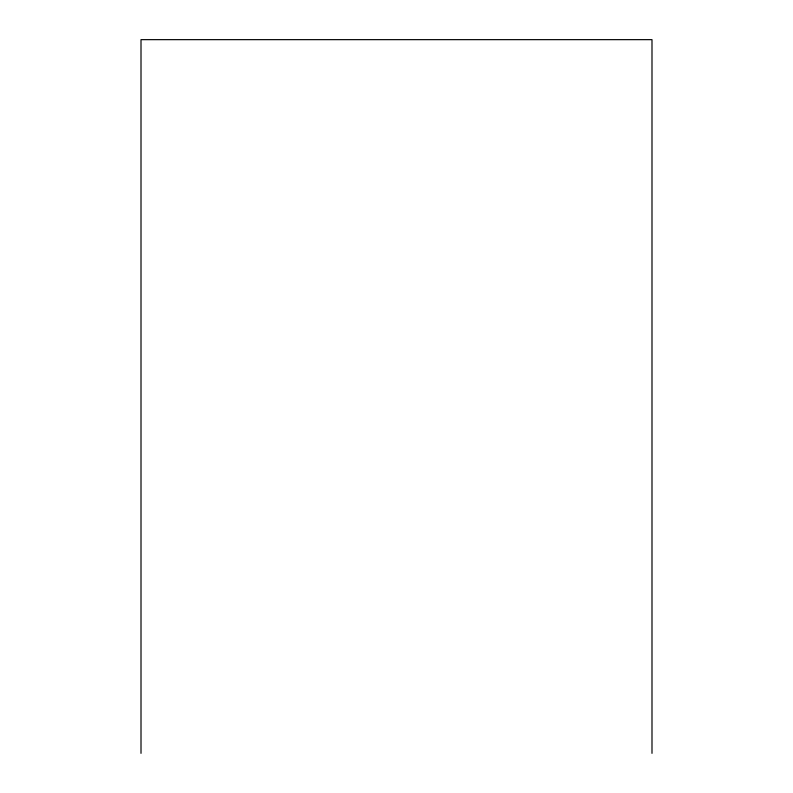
<?xml version="1.0" encoding="UTF-8"?>
<svg xmlns="http://www.w3.org/2000/svg" width="793" height="793" viewBox="0 0 793 793"><rect width="100%" height="100%" fill="white"/><g stroke="black" fill="none" stroke-linecap="round" stroke-linejoin="round"><path stroke-width="1.19" d="M651.995 753.35L651.995 39.65L141.005 39.65L141.005 753.35"/></g></svg>
